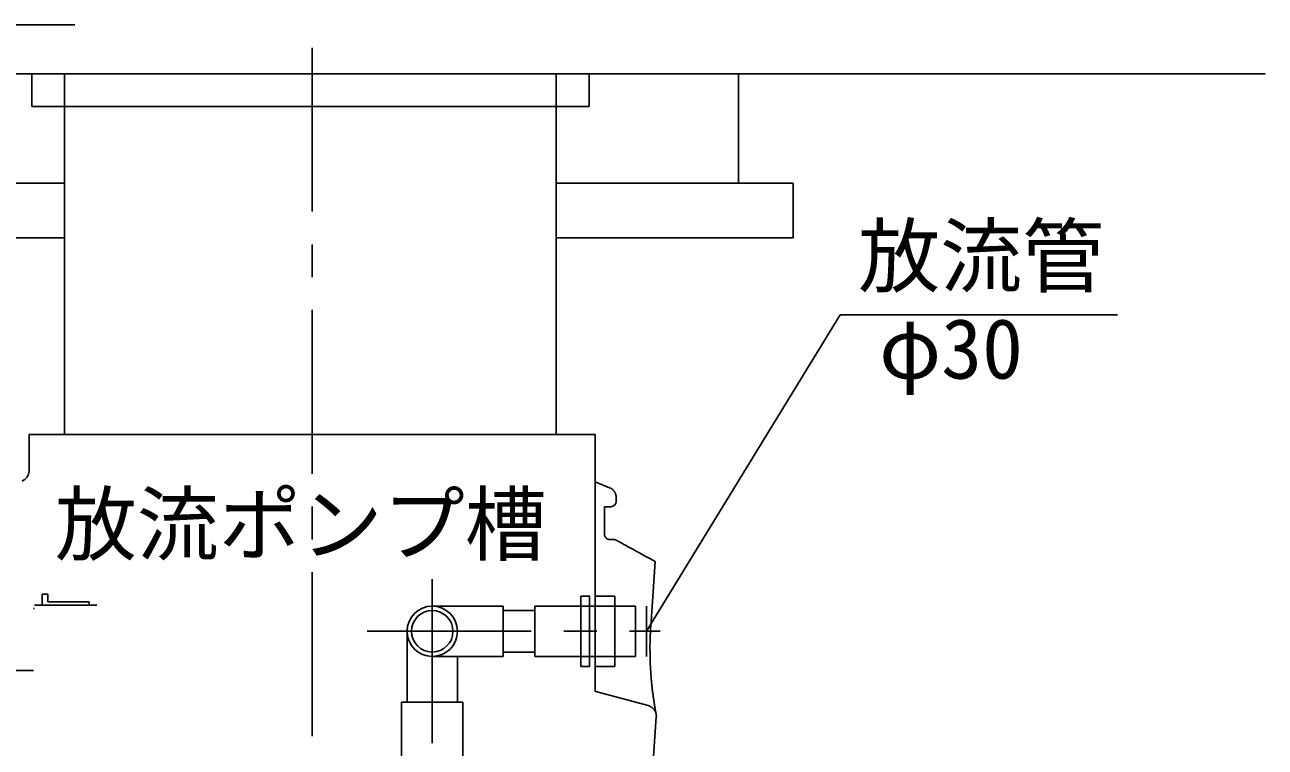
# Model space of a CAD drawing. Units: millimetres, scale not verified. Extents: x -10482 to 6837, y -7144 to 4933.
# Drawn here: x -4499 to -3364, y -2980 to -2319 of the extents above; entities that cross this region are included whole.
import ezdxf
from ezdxf.enums import TextEntityAlignment as Align

# ---------------------------------------------------------------- set-up
doc = ezdxf.new("R2010")
doc.units = ezdxf.units.MM
doc.header["$LTSCALE"] = 30
doc.linetypes.add('CHAIN1', pattern=[8, 5, -1, 1, -1])
for name, color, linetype, lineweight in [('0-0_KUTAI', 4, 'Continuous', 25), ('0-1_KIKI', 3, 'Continuous', 25), ('0-2_SEISAKU', 2, 'Continuous', 25)]:
    doc.layers.add(name, color=color, linetype=linetype, lineweight=lineweight)
doc.styles.add('MS Gothic', font='')
doc.styles.get('MS Gothic').set_extended_font_data('MS Gothic')

msp = doc.modelspace()

# ---------------------------------------------------------------- linework, layer by layer
at = {"layer": '0-0_KUTAI'}
msp.add_line((-4453, -2318.7), (-4690.15, -2318.7), dxfattribs=at)
at = {"layer": '0-1_KIKI', "linetype": 'CHAIN1'}
for p, q in [((-4235.85, -2339.62), (-4235.85, -3616.73)), ((-4125.85, -2826.09), (-4125.85, -3485.61)), ((-4185.31, -2873.67), (-3917.16, -2873.67)), ((-4640.71, -2909.67), (-4466.6, -2909.67))]:
    msp.add_line(p, q, dxfattribs=at)
at = {"layer": '0-1_KIKI', "color": 4}
for q in [(-3929.85, -2873.67), (-3498.6, -2584.22)]:
    msp.add_line((-3752.53, -2584.22), q, dxfattribs=at)
at = {"layer": '0-1_KIKI'}
for p, q in [((-4493.85, -2693.67), (-3977.85, -2693.67)), ((-3968.19, -2759.67), (-3962.43, -2759.67)), ((-3960.06, -2789.67), (-3963.7, -2789.67)), ((-4482.77, -2849.67), (-4482.77, -2839.67)), ((-4482.77, -2839.67), (-4477.77, -2839.67)), ((-4477.77, -2846.67), (-4477.77, -2839.67)), ((-4477.77, -2846.67), (-4439.77, -2846.67)), ((-4439.77, -2846.67), (-4439.77, -2849.67)), ((-3989.85, -2841.47), (-3989.85, -2905.87)), ((-3976.85, -2841.47), (-3958.85, -2841.47)), ((-3958.85, -2841.47), (-3958.85, -2905.87)), ((-4490.81, -2852.67), (-4489.77, -2852.67)), ((-4489.77, -2849.67), (-4432.77, -2849.67)), ((-4060.85, -2850.67), (-4125.85, -2850.67)), ((-4060.85, -2850.67), (-4060.85, -2896.67)), ((-4060.85, -2854.67), (-4031.85, -2854.67)), ((-4031.85, -2850.67), (-3939.85, -2850.67)), ((-4031.85, -2850.67), (-4031.85, -2896.67)), ((-3976.85, -2927.91), (-3976.85, -2850.17)), ((-3939.85, -2850.67), (-3939.85, -2896.67)), ((-3929.85, -2850.67), (-3929.85, -2896.67)), ((-4148.85, -2873.67), (-4148.85, -2938.67)), ((-4060.85, -2892.67), (-4031.85, -2892.67)), ((-4060.85, -2896.67), (-4125.85, -2896.67)), ((-4102.85, -2938.67), (-4102.85, -2896.67)), ((-4031.85, -2896.67), (-3939.85, -2896.67)), ((-3989.85, -2905.87), (-3981.85, -2905.87)), ((-3976.85, -2905.87), (-3958.85, -2905.87)), ((-4153.85, -2938.67), (-4153.85, -3057.67))]:
    msp.add_line(p, q, dxfattribs=at)
for points in [[(-4493.85, -2693.67), (-4494.85, -2693.67), (-4494.85, -2726.86)], [(-3976.85, -2850.17), (-3976.85, -2693.67), (-3977.85, -2693.67)], [(-3976.85, -2736.82), (-3963.49, -2742.25), (-3963.44, -2742.27), (-3963.38, -2742.3), (-3963.31, -2742.33), (-3963.23, -2742.36), (-3963.15, -2742.4), (-3963.06, -2742.43), (-3962.97, -2742.48), (-3962.88, -2742.52), (-3962.79, -2742.56), (-3962.7, -2742.61), (-3962.61, -2742.66), (-3962.51, -2742.71), (-3962.41, -2742.77), (-3962.31, -2742.83), (-3962.2, -2742.91), (-3962.08, -2742.99), (-3961.95, -2743.07), (-3961.81, -2743.17), (-3961.67, -2743.27), (-3961.53, -2743.37), (-3961.39, -2743.47), (-3961.26, -2743.57), (-3961.13, -2743.67), (-3961.01, -2743.77), (-3960.89, -2743.86), (-3960.79, -2743.94), (-3960.7, -2744.03), (-3960.6, -2744.11), (-3960.51, -2744.2), (-3960.42, -2744.29), (-3960.33, -2744.38), (-3960.24, -2744.49), (-3960.13, -2744.6), (-3960.02, -2744.72), (-3959.91, -2744.85), (-3959.8, -2744.98), (-3959.69, -2745.11), (-3959.58, -2745.25)], [(-3959.58, -2745.25), (-3959.48, -2745.37), (-3959.39, -2745.49), (-3959.3, -2745.61), (-3959.22, -2745.72), (-3959.15, -2745.82), (-3959.08, -2745.92), (-3959.01, -2746.03), (-3958.94, -2746.14), (-3958.88, -2746.25), (-3958.81, -2746.38), (-3958.73, -2746.51), (-3958.66, -2746.66), (-3958.58, -2746.81), (-3958.5, -2746.96), (-3958.43, -2747.11), (-3958.35, -2747.26), (-3958.28, -2747.41), (-3958.22, -2747.55), (-3958.16, -2747.68), (-3958.11, -2747.8), (-3958.06, -2747.92), (-3958.02, -2748.03), (-3957.98, -2748.15), (-3957.94, -2748.27), (-3957.9, -2748.4), (-3957.87, -2748.53), (-3957.83, -2748.68), (-3957.79, -2748.84), (-3957.74, -2749), (-3957.7, -2749.16), (-3957.67, -2749.33), (-3957.63, -2749.49), (-3957.6, -2749.65), (-3957.57, -2749.8), (-3957.54, -2749.94), (-3957.52, -2750.07), (-3957.5, -2750.19), (-3957.48, -2750.3), (-3957.47, -2750.41)], [(-3957.47, -2750.41), (-3957.46, -2750.51), (-3957.45, -2750.61), (-3957.45, -2750.71), (-3957.44, -2750.81), (-3957.44, -2750.9), (-3957.44, -2750.99), (-3957.43, -2751.08), (-3957.43, -2751.16), (-3957.43, -2751.24), (-3957.43, -2751.3), (-3957.43, -2751.49), (-3957.43, -2754.67)], [(-3968.19, -2759.67), (-3968.19, -2784.67), (-3968.19, -2784.75), (-3968.19, -2784.78), (-3968.19, -2784.82), (-3968.19, -2784.87), (-3968.19, -2784.92), (-3968.19, -2784.97), (-3968.18, -2785.03), (-3968.18, -2785.09), (-3968.18, -2785.15), (-3968.17, -2785.21), (-3968.17, -2785.27), (-3968.16, -2785.33), (-3968.15, -2785.39), (-3968.14, -2785.46), (-3968.13, -2785.53), (-3968.11, -2785.61), (-3968.1, -2785.69), (-3968.08, -2785.78), (-3968.05, -2785.88), (-3968.03, -2785.98), (-3968, -2786.08), (-3967.98, -2786.17), (-3967.95, -2786.27), (-3967.92, -2786.36), (-3967.9, -2786.45), (-3967.87, -2786.53), (-3967.85, -2786.61), (-3967.82, -2786.68), (-3967.79, -2786.74), (-3967.76, -2786.81), (-3967.73, -2786.88), (-3967.7, -2786.95), (-3967.66, -2787.02), (-3967.62, -2787.11), (-3967.57, -2787.19), (-3967.52, -2787.28), (-3967.47, -2787.37), (-3967.42, -2787.45)], [(-3967.42, -2787.45), (-3967.37, -2787.54), (-3967.32, -2787.62), (-3967.27, -2787.7), (-3967.23, -2787.77), (-3967.18, -2787.83), (-3967.14, -2787.89), (-3967.1, -2787.95), (-3967.05, -2788.01), (-3967, -2788.07), (-3966.95, -2788.13), (-3966.89, -2788.19), (-3966.83, -2788.25), (-3966.76, -2788.32), (-3966.69, -2788.39), (-3966.61, -2788.46), (-3966.54, -2788.54), (-3966.47, -2788.6), (-3966.39, -2788.67), (-3966.33, -2788.73), (-3966.26, -2788.78), (-3966.2, -2788.83), (-3966.14, -2788.88), (-3966.08, -2788.92), (-3966.02, -2788.97), (-3965.95, -2789.01), (-3965.88, -2789.05), (-3965.81, -2789.09), (-3965.73, -2789.13), (-3965.65, -2789.17), (-3965.56, -2789.22), (-3965.47, -2789.26), (-3965.38, -2789.3), (-3965.29, -2789.34), (-3965.21, -2789.38), (-3965.13, -2789.42), (-3965.05, -2789.45), (-3964.98, -2789.47), (-3964.91, -2789.5), (-3964.85, -2789.52)], [(-3964.85, -2789.52), (-3964.79, -2789.54), (-3964.73, -2789.55), (-3964.67, -2789.57), (-3964.61, -2789.58), (-3964.54, -2789.59), (-3964.47, -2789.6), (-3964.41, -2789.61), (-3964.34, -2789.62), (-3964.28, -2789.63), (-3964.22, -2789.64), (-3964.16, -2789.65), (-3964.11, -2789.65), (-3964.06, -2789.66), (-3964.02, -2789.66), (-3963.99, -2789.66), (-3963.96, -2789.67), (-3963.93, -2789.67), (-3963.91, -2789.67), (-3963.89, -2789.67), (-3963.87, -2789.67), (-3963.85, -2789.67), (-3963.83, -2789.67), (-3963.81, -2789.67), (-3963.79, -2789.67), (-3963.77, -2789.67), (-3963.75, -2789.67), (-3963.74, -2789.67), (-3963.7, -2789.67)], [(-3959.85, -2789.68), (-3959.87, -2789.68), (-3959.89, -2789.67), (-3959.91, -2789.67), (-3959.93, -2789.67), (-3959.96, -2789.67), (-3959.97, -2789.67), (-3959.99, -2789.67), (-3960.01, -2789.67), (-3960.02, -2789.67), (-3960.06, -2789.67)], [(-3958.6, -2789.88), (-3958.64, -2789.87), (-3958.67, -2789.86), (-3958.7, -2789.85), (-3958.73, -2789.84), (-3958.75, -2789.84), (-3958.78, -2789.83), (-3958.81, -2789.82), (-3958.84, -2789.82), (-3958.87, -2789.81), (-3958.9, -2789.8), (-3958.94, -2789.79), (-3958.98, -2789.79), (-3959.02, -2789.78), (-3959.05, -2789.77), (-3959.09, -2789.76), (-3959.13, -2789.76), (-3959.16, -2789.75), (-3959.19, -2789.74), (-3959.22, -2789.74), (-3959.25, -2789.73), (-3959.28, -2789.73), (-3959.31, -2789.73), (-3959.34, -2789.72), (-3959.37, -2789.72), (-3959.4, -2789.71), (-3959.43, -2789.71), (-3959.47, -2789.71), (-3959.51, -2789.7), (-3959.54, -2789.7), (-3959.58, -2789.7), (-3959.62, -2789.69), (-3959.66, -2789.69), (-3959.69, -2789.69), (-3959.72, -2789.68), (-3959.75, -2789.68), (-3959.78, -2789.68), (-3959.8, -2789.68), (-3959.83, -2789.68), (-3959.85, -2789.68)], [(-3957.52, -2790.32), (-3957.55, -2790.3), (-3957.57, -2790.3), (-3957.58, -2790.29), (-3957.6, -2790.28), (-3957.61, -2790.27), (-3957.63, -2790.26), (-3957.65, -2790.25), (-3957.67, -2790.24), (-3957.69, -2790.23), (-3957.71, -2790.22), (-3957.73, -2790.21), (-3957.75, -2790.2), (-3957.77, -2790.19), (-3957.8, -2790.18), (-3957.83, -2790.17), (-3957.85, -2790.15), (-3957.89, -2790.14), (-3957.92, -2790.12), (-3957.95, -2790.11), (-3957.99, -2790.09), (-3958.03, -2790.08), (-3958.06, -2790.06), (-3958.09, -2790.05), (-3958.13, -2790.04), (-3958.16, -2790.03), (-3958.18, -2790.02), (-3958.21, -2790), (-3958.24, -2789.99), (-3958.26, -2789.99), (-3958.29, -2789.98), (-3958.32, -2789.97), (-3958.35, -2789.96), (-3958.38, -2789.95), (-3958.42, -2789.93), (-3958.46, -2789.92), (-3958.49, -2789.91), (-3958.53, -2789.9), (-3958.57, -2789.89), (-3958.6, -2789.88)], [(-3957.52, -2790.32), (-3955.44, -2791.45), (-3954.55, -2791.94), (-3953.57, -2792.48), (-3952.38, -2793.12), (-3950.4, -2794.2), (-3948.42, -2795.28), (-3947.21, -2795.94), (-3946.47, -2796.34), (-3945.26, -2797), (-3942.76, -2798.36), (-3940.87, -2799.39), (-3939.72, -2800.02), (-3938.57, -2800.65), (-3936.16, -2801.96), (-3933.76, -2803.27), (-3932.6, -2803.9), (-3931.45, -2804.53), (-3928.52, -2806.12), (-3926.24, -2807.36), (-3924.59, -2808.26), (-3922.48, -2809.41), (-3921.92, -2809.72)], [(-3921.84, -2809.87), (-3925.85, -2869.35), (-3925.94, -2870.72), (-3925.98, -2871.3), (-3926.02, -2871.99), (-3926.07, -2872.78), (-3926.13, -2873.65), (-3926.18, -2874.58), (-3926.24, -2875.57), (-3926.29, -2876.58), (-3926.35, -2877.62), (-3926.39, -2878.66), (-3926.43, -2879.72), (-3926.47, -2880.81), (-3926.5, -2881.95), (-3926.52, -2883.14), (-3926.54, -2884.41), (-3926.55, -2885.76), (-3926.55, -2887.22), (-3926.55, -2888.79), (-3926.55, -2890.44), (-3926.53, -2892.15), (-3926.52, -2893.88), (-3926.49, -2895.6), (-3926.47, -2897.29), (-3926.44, -2898.9), (-3926.4, -2900.42), (-3926.36, -2901.82), (-3926.32, -2903.11), (-3926.27, -2904.34), (-3926.22, -2905.51), (-3926.16, -2906.67), (-3926.09, -2907.84), (-3926.01, -2909.05), (-3925.92, -2910.32), (-3925.82, -2911.68), (-3925.71, -2913.11), (-3925.59, -2914.59), (-3925.47, -2916.07), (-3925.34, -2917.55)], [(-3989.85, -2841.47), (-3981.85, -2841.47), (-3981.85, -2905.87)], [(-3922.09, -2946.4), (-3922.22, -2946.19), (-3922.35, -2945.97), (-3922.48, -2945.76), (-3922.61, -2945.56), (-3922.74, -2945.36), (-3922.87, -2945.18), (-3922.99, -2945.02), (-3923.12, -2944.86), (-3923.25, -2944.71), (-3923.38, -2944.57), (-3923.53, -2944.42), (-3923.69, -2944.27), (-3923.86, -2944.11), (-3924.06, -2943.95), (-3924.26, -2943.78), (-3924.48, -2943.6), (-3924.71, -2943.43), (-3924.93, -2943.26), (-3925.16, -2943.1), (-3925.38, -2942.94), (-3925.59, -2942.8), (-3925.78, -2942.67), (-3925.97, -2942.56), (-3926.14, -2942.46), (-3926.31, -2942.37), (-3926.47, -2942.29), (-3926.62, -2942.22), (-3926.78, -2942.15), (-3926.93, -2942.09), (-3927.08, -2942.04), (-3927.23, -2941.99), (-3927.38, -2941.94), (-3927.52, -2941.9), (-3927.65, -2941.86), (-3927.77, -2941.83), (-3927.87, -2941.8), (-3928.17, -2941.72), (-3976.11, -2928.87)], [(-3925.34, -2917.55), (-3925.22, -2918.99), (-3925.09, -2920.36), (-3924.98, -2921.64), (-3924.86, -2922.81), (-3924.76, -2923.88), (-3924.65, -2924.86), (-3924.55, -2925.78), (-3924.45, -2926.65), (-3924.35, -2927.49), (-3924.24, -2928.32), (-3924.13, -2929.15), (-3924.02, -2930.01), (-3923.9, -2930.87), (-3923.79, -2931.73), (-3923.67, -2932.58), (-3923.56, -2933.39), (-3923.45, -2934.17), (-3923.35, -2934.88), (-3923.26, -2935.53), (-3923.18, -2936.1), (-3923.1, -2936.6), (-3923.04, -2937.05), (-3922.98, -2937.45), (-3922.92, -2937.83), (-3922.87, -2938.19), (-3922.81, -2938.55), (-3922.75, -2938.92), (-3922.69, -2939.32), (-3922.62, -2939.73), (-3922.56, -2940.15), (-3922.49, -2940.58), (-3922.42, -2941), (-3922.36, -2941.41), (-3922.29, -2941.8), (-3922.23, -2942.16), (-3922.18, -2942.49), (-3922.13, -2942.79), (-3922.08, -2943.06), (-3922.04, -2943.33)], [(-4153.85, -2938.67), (-4097.85, -2938.67), (-4097.85, -3057.67)], [(-3925.85, -3024.67), (-3920.78, -2952.07), (-3920.77, -2951.91), (-3920.77, -2951.84), (-3920.76, -2951.75), (-3920.76, -2951.66), (-3920.75, -2951.55), (-3920.75, -2951.44), (-3920.74, -2951.32), (-3920.74, -2951.2), (-3920.74, -2951.07), (-3920.74, -2950.95), (-3920.75, -2950.82), (-3920.75, -2950.69), (-3920.77, -2950.55), (-3920.78, -2950.41), (-3920.8, -2950.25), (-3920.83, -2950.09), (-3920.86, -2949.91), (-3920.9, -2949.72), (-3920.94, -2949.52), (-3920.98, -2949.31), (-3921.03, -2949.09), (-3921.08, -2948.88), (-3921.13, -2948.67), (-3921.19, -2948.48), (-3921.24, -2948.29), (-3921.29, -2948.11), (-3921.34, -2947.95), (-3921.4, -2947.8), (-3921.45, -2947.65), (-3921.52, -2947.5), (-3921.59, -2947.35), (-3921.67, -2947.18), (-3921.76, -2947.01), (-3921.86, -2946.82), (-3921.97, -2946.61), (-3922.09, -2946.4)], [(-3922.04, -2943.33), (-3922, -2943.58), (-3921.95, -2943.83), (-3921.91, -2944.08), (-3921.87, -2944.34), (-3921.82, -2944.62), (-3921.77, -2944.9), (-3921.72, -2945.19), (-3921.67, -2945.49), (-3921.62, -2945.77), (-3921.57, -2946.05), (-3921.52, -2946.31), (-3921.48, -2946.55), (-3921.44, -2946.77), (-3921.4, -2946.97), (-3921.37, -2947.14), (-3921.34, -2947.31), (-3921.32, -2947.46), (-3921.29, -2947.61), (-3921.26, -2947.75), (-3921.24, -2947.9), (-3921.21, -2948.05), (-3921.18, -2948.2), (-3921.15, -2948.35), (-3921.12, -2948.5), (-3921.1, -2948.65), (-3921.07, -2948.78), (-3921.05, -2948.91), (-3921.03, -2949.02), (-3921.01, -2949.12), (-3920.99, -2949.2), (-3920.98, -2949.27), (-3920.97, -2949.33), (-3920.96, -2949.38), (-3920.95, -2949.42), (-3920.95, -2949.45), (-3920.93, -2949.53)]]:
    msp.add_lwpolyline(points, dxfattribs=at)
for radius in [23, 19]:
    msp.add_circle((-4125.85, -2873.67), radius, dxfattribs=at)
for centre, radius, start, end in [((-4504.85, -2726.86), 10, 291.448, 0), ((-3962.43, -2754.67), 5, 270, 0), ((-3975.85, -2927.91), 1, 180, 255)]:
    msp.add_arc(centre, radius, start, end, dxfattribs=at)
at = {"layer": '0-2_SEISAKU'}
for p, q in [((-3363.51, -2363.67), (-7434.61, -2363.67)), ((-4492.35, -2393.57), (-4492.35, -2363.67)), ((-4462.35, -2693.67), (-4462.35, -2363.67)), ((-4012.35, -2693.67), (-4012.35, -2363.67)), ((-3982.35, -2393.57), (-3982.35, -2363.67)), ((-3845.48, -2363.67), (-3845.48, -2463.67)), ((-3982.35, -2393.57), (-4492.35, -2393.57)), ((-4661.08, -2463.67), (-4462.35, -2463.67)), ((-4012.35, -2463.67), (-3795.48, -2463.67)), ((-3795.48, -2463.67), (-3795.48, -2513.67)), ((-4661.08, -2513.67), (-4462.35, -2513.67)), ((-4012.35, -2513.67), (-3795.48, -2513.67))]:
    msp.add_line(p, q, dxfattribs=at)

# ---------------------------------------------------------------- texts
at = {"layer": '0-1_KIKI', "color": 4, "style": 'MS Gothic'}
for s, p in [('放流管', (-3736, -2574.18)), ('φ30', (-3716.87, -2658.98)), ('放流ポンプ槽', (-4471.15, -2819.57))]:
    msp.add_text(s, height=54.99, dxfattribs=at).set_placement(p, align=Align.BOTTOM_LEFT)

doc.saveas('drawing.dxf')
